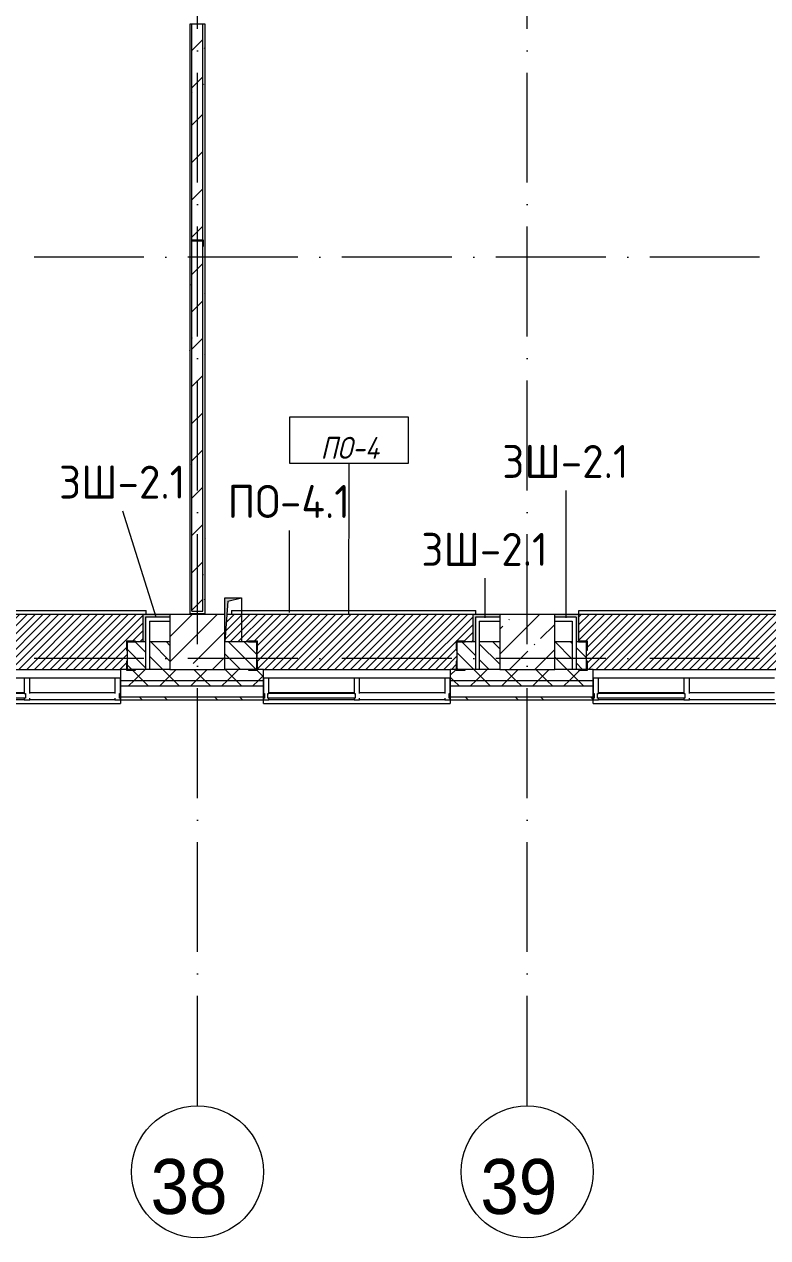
# Model space of a CAD drawing. Header units: millimetres. Extents: x -6467 to 106027, y -7090 to 195095.
# Drawn here: x 49025 to 55788, y -7090 to 3951 of the extents above; entities that cross this region are included whole.
import ezdxf

# ---------------------------------------------------------------- set-up
doc = ezdxf.new("R2010")
doc.units = ezdxf.units.MM
doc.linetypes.add('50_200_ШТРИХ_1Т_ш5_п1_п1_', pattern=[1400, 1000, -200, 0, -200])
for name, color, linetype, lineweight in [('A-FLOR', 7, 'Continuous', 9), ('A-FLOR-IDEN', 7, 'Continuous', 9), ('A-GLAZ', 7, 'Continuous', 5), ('A-GLAZ-CWMG', 7, 'Continuous', 9), ('A-GLAZ-CWMG-1', 7, 'Continuous', 20), ('A-WALL', 7, 'Continuous', 5), ('A-WALL-FNSH-1', 7, 'Continuous', 5), ('A-WALL-IDEN', 7, 'Continuous', 9), ('I-WALL', 7, 'Continuous', 5), ('S-COLS', 7, 'Continuous', 9), ('S-COLS-1', 7, 'Continuous', 5)]:
    doc.layers.add(name, color=color, linetype=linetype, lineweight=lineweight)
for name, color, linetype, lineweight, true_color in [('A-FLOR-PATT-1', 7, 'Continuous', 5, 0xd61c12), ('A-GENM-1', 7, 'Continuous', 9, 0xaaaaaa), ('A-GENM-2', 7, 'Continuous', 20, 0xaaaaaa), ('A-WALL-1', 7, 'Continuous', 5, 0x77b143), ('A-WALL-3', 7, 'Continuous', 5, 0x787878), ('I-WALL-1', 7, 'Continuous', 5, 0x787878), ('M-EQPM-1', 7, 'Continuous', 9, 0xaaaaaa), ('M-EQPM-2', 7, 'Continuous', 9, 0xe2e2e2), ('Оси-1', 7, 'Continuous', 20, 0xaaaaaa), ('Оси-2', 7, 'Continuous', 9, 0xaaaaaa), ('Оси-3', 7, '50_200_ШТРИХ_1Т_ш5_п1_п1_', 9, 0xaaaaaa)]:
    doc.layers.add(name, color=color, linetype=linetype, lineweight=lineweight, true_color=true_color)
doc.styles.add('Arial', font='arial.ttf', dxfattribs={"width": 0.9, "height": 500})
doc.styles.add('GOST Common', font='', dxfattribs={"height": 300})
doc.styles.add('GOST Common_I', font='', dxfattribs={"width": 0.9, "height": 200})
doc.styles.get('GOST Common').set_extended_font_data('GOST Common')
doc.styles.get('GOST Common_I').set_extended_font_data('GOST Common', italic=True)
pattern_1 = [(0, (0, 0), (406.4, 101.6), [6.706, -298.094, 6.706, -298.094, -1625.6]), (0, (0, 0), (406.4, 101.6), [-609.6, 6.706, -602.894, 6.706, -298.094, -711.2]), (0, (0, 0), (406.4, 101.6), [-1524, 6.706, -196.494, 6.706, -501.294]), (120, (152.4, 50.8), (-291.18818, 301.15272), [6.706, -298.094, 6.706, -298.094, -1625.6]), (120, (152.4, 50.8), (-291.18818, 301.15272), [-609.6, 6.706, -602.894, 6.706, -298.094, -711.2]), (120, (152.4, 50.8), (-291.18818, 301.15272), [-1524, 6.706, -196.494, 6.706, -501.294]), (240, (203.2, 254), (-115.21182, -402.75272), [6.706, -298.094, 6.706, -298.094, -1625.6]), (240, (203.2, 254), (-115.21182, -402.75272), [-609.6, 6.706, -602.894, 6.706, -298.094, -711.2]), (240, (203.2, 254), (-115.21182, -402.75272), [-1524, 6.706, -196.494, 6.706, -501.294])]
pattern_2 = [(45, (0, 0), (-141.42136, 141.42136), []), (135, (0, 0), (-141.42136, -141.42136), [])]

# ---------------------------------------------------------------- blocks, each defined once
blk = doc.blocks.new('BSC_Колонна _Прямоугольная - 500х500-V71-АИ_План этажа Радиаторы_2')
at = {"layer": 'S-COLS-1'}
h = blk.add_hatch(dxfattribs=at)
h.set_pattern_fill('FP_99', color=256, style=0, pattern_type=2)
h.set_pattern_definition([(45, (-50600, 1668.96), (-228.0985, 228.0985), []), (45, (-50371.9, 1668.96), (-228.0985, 228.0985), [403.225, -80.645, 6.706, -73.939])])
h.paths.add_polyline_path([(-250, -250), (250, -250), (250, 250), (-250, 250), (-250, -51)])
for p, q in [((250, 250), (-250, 250)), ((-250, 250), (-250, -250)), ((250, -250), (250, 0)), ((-250, -250), (250, -250))]:
    blk.add_line(p, q, dxfattribs=at)
blk = doc.blocks.new('BSC_Колонна _Прямоугольная - 500х500-V73-АИ_План этажа Радиаторы_2')
at = {"layer": 'S-COLS-1'}
h = blk.add_hatch(dxfattribs=at)
h.set_pattern_fill('FP_101', color=256, style=0, pattern_type=2)
h.set_pattern_definition([(45, (-53600, 1668.96), (-228.0985, 228.0985), []), (45, (-53371.9, 1668.96), (-228.0985, 228.0985), [403.225, -80.645, 6.706, -73.939])])
h.paths.add_polyline_path([(-111, -250), (250, -250), (250, 250), (-250, 250), (-250, -250)])
for p, q in [((250, 250), (-250, 250)), ((-250, 250), (-250, -250)), ((250, -250), (250, 250)), ((-250, -250), (250, -250))]:
    blk.add_line(p, q, dxfattribs=at)
blk = doc.blocks.new('Прямоугольный импост - Импост структурный с накладкой - 180мм-22437111-АИ_План этажа Радиаторы_2')
at = {"layer": 'A-GLAZ-CWMG-1'}
for p, q in [((-50, 0), (-50, 17)), ((-50, 17), (0, 17)), ((0, 0), (-10, 0)), ((-10, 0), (-10, -40)), ((0, 17), (0, 0)), ((-50, -180), (-50, -40)), ((-10, -40), (0, -40)), ((0, -40), (0, -180)), ((0, -180), (-50, -180))]:
    blk.add_line(p, q, dxfattribs=at)
blk = doc.blocks.new('Прямоугольный импост - Импост структурный с накладкой - 180мм-V234-АИ_План этажа Радиаторы_2')
at = {"layer": 'A-GLAZ-CWMG'}
for p, q in [((30725, -1999), (29950, -1999)), ((30725, -2139), (29950, -2139)), ((30725, -2179), (29950, -2179)), ((30725, -2196), (29950, -2196))]:
    blk.add_line(p, q, dxfattribs=at)
blk = doc.blocks.new('Прямоугольный импост - Импост структурный с накладкой - 180мм-V232-АИ_План этажа Радиаторы_2')
at = {"layer": 'A-GLAZ-CWMG'}
for p, q in [((6637, 55111), (5862, 55111)), ((6637, 54914), (5862, 54914))]:
    blk.add_line(p, q, dxfattribs=at)
blk = doc.blocks.new('Прямоугольный импост - Импост структурный с накладкой - 180мм-V237-АИ_План этажа Радиаторы_2')
at = {"layer": 'A-GLAZ-CWMG-1'}
for p, q in [((-25, 0), (-25, 17)), ((-25, 17), (25, 17)), ((-15, 0), (-25, 0)), ((-15, -40), (-15, 0)), ((25, 17), (25, 0)), ((-25, -180), (-25, -40)), ((-25, -40), (-15, -40)), ((25, -40), (25, -180)), ((25, -180), (-25, -180))]:
    blk.add_line(p, q, dxfattribs=at)
blk = doc.blocks.new('Прямоугольный импост - Импост структурный с накладкой - 180мм-22437157-АИ_План этажа Радиаторы_2')
at = {"layer": 'A-GLAZ-CWMG-1'}
for p, q in [((0, 17), (-50, 17)), ((-50, 17), (-50, 0)), ((-50, 0), (-40, 0)), ((-40, 0), (-40, -40)), ((-10, -40), (-10, 0)), ((-10, 0), (0, 0)), ((0, 0), (0, 17)), ((-40, -40), (-50, -40)), ((-50, -40), (-50, -180)), ((0, -40), (-10, -40)), ((0, -180), (0, -40)), ((-50, -180), (0, -180))]:
    blk.add_line(p, q, dxfattribs=at)
blk = doc.blocks.new('Канал вертикальный прямоугольный - Шахта - значок проема-V341-АИ_План этажа Радиаторы_2')
at = {"layer": 'M-EQPM-2'}
blk.add_hatch(color=256, dxfattribs=at).paths.add_polyline_path([(-75, -200), (-48, 172), (72, 200), (-75, 200)])
at = {"layer": 'M-EQPM-1'}
for p, q in [((-75, -200), (-75, 200)), ((-75, 200), (75, 200)), ((-48, 172), (-75, -200)), ((-48, 172), (75, 200)), ((75, 200), (75, -200)), ((75, -200), (-75, -200))]:
    blk.add_line(p, q, dxfattribs=at)
blk = doc.blocks.new('Фахверк _газобетон торцы_289 - Фахверк _газобетон торцы_-25572800-АИ_План этажа Радиаторы_2')
at = {"layer": 'A-GENM-2'}
for p, q in [((89406, 11135), (89325, 11135)), ((89325, 11135), (89325, 11129)), ((89325, 11129), (89400, 11129)), ((89400, 11129), (89400, 11054)), ((89400, 11054), (89406, 11054)), ((89406, 11054), (89406, 11135)), ((89400, 10954), (89400, 10879)), ((89406, 10954), (89400, 10954)), ((89406, 10873), (89406, 10954)), ((89400, 10879), (89325, 10879)), ((89325, 10879), (89325, 10873)), ((89325, 10873), (89406, 10873))]:
    blk.add_line(p, q, dxfattribs=at)
blk = doc.blocks.new('Фахверк _газобетон торцы_290 - Фахверк _газобетон торцы_-25572820-АИ_План этажа Радиаторы_2')
at = {"layer": 'A-GENM-2'}
for p, q in [((89406, 11135), (89325, 11135)), ((89325, 11135), (89325, 11129)), ((89325, 11129), (89400, 11129)), ((89400, 11129), (89400, 11054)), ((89400, 11054), (89406, 11054)), ((89406, 11054), (89406, 11135)), ((89400, 10954), (89400, 10879)), ((89406, 10954), (89400, 10954)), ((89406, 10873), (89406, 10954)), ((89400, 10879), (89325, 10879)), ((89325, 10879), (89325, 10873)), ((89325, 10873), (89406, 10873))]:
    blk.add_line(p, q, dxfattribs=at)
blk = doc.blocks.new('Фахверк _газобетон торцы_291 - Фахверк _газобетон торцы_-25572840-АИ_План этажа Радиаторы_2')
at = {"layer": 'A-GENM-2'}
for p, q in [((89406, 11135), (89325, 11135)), ((89325, 11135), (89325, 11129)), ((89325, 11129), (89400, 11129)), ((89400, 11129), (89400, 11054)), ((89400, 11054), (89406, 11054)), ((89406, 11054), (89406, 11135)), ((89400, 10954), (89400, 10879)), ((89406, 10954), (89400, 10954)), ((89406, 10873), (89406, 10954)), ((89400, 10879), (89325, 10879)), ((89325, 10879), (89325, 10873)), ((89325, 10873), (89406, 10873))]:
    blk.add_line(p, q, dxfattribs=at)
blk = doc.blocks.new('Фахверк _газобетон торцы_292 - Фахверк _газобетон торцы_-25572860-АИ_План этажа Радиаторы_2')
at = {"layer": 'A-GENM-2'}
for p, q in [((89406, 11135), (89325, 11135)), ((89325, 11135), (89325, 11129)), ((89325, 11129), (89400, 11129)), ((89400, 11129), (89400, 11054)), ((89400, 11054), (89406, 11054)), ((89406, 11054), (89406, 11135)), ((89400, 10954), (89400, 10879)), ((89406, 10954), (89400, 10954)), ((89406, 10873), (89406, 10954)), ((89400, 10879), (89325, 10879)), ((89325, 10879), (89325, 10873)), ((89325, 10873), (89406, 10873))]:
    blk.add_line(p, q, dxfattribs=at)
blk = doc.blocks.new('Отлив_СКБ - Отлив витража-V387-АИ_План этажа Радиаторы_2')
at = {"layer": 'A-GLAZ'}
for p, q in [((0, 67), (0, 100)), ((1700, 100), (0, 100)), ((50, 2), (825, 2)), ((875, 2), (1650, 2)), ((1700, 100), (1700, 67)), ((825, 0), (50, 0)), ((1650, 0), (875, 0))]:
    blk.add_line(p, q, dxfattribs=at)
blk = doc.blocks.new('Фахверк 100_37 - Фахверк 100_1-26107049-АИ_План этажа Радиаторы_2')
at = {"layer": 'A-GENM-2'}
for p, q in [((2285, 81466), (2175, 81466)), ((2175, 81466), (2175, 81411)), ((2175, 81411), (2180, 81411)), ((2180, 81461), (2280, 81461)), ((2180, 81411), (2180, 81461)), ((2280, 81461), (2280, 81411)), ((2280, 81411), (2285, 81411)), ((2285, 81411), (2285, 81466))]:
    blk.add_line(p, q, dxfattribs=at)
blk = doc.blocks.new('Ось сетки - Круг_Ø6_00__ISO-2_5_0_9K_-17386508-АИ_План этажа Радиаторы_2')
at = {"layer": 'Оси-1'}
blk.add_circle((0, 0), 3, dxfattribs=at)
blk = doc.blocks.new('AAR_СКБ_Марка_Перекрытия_1 мм - Марка пола-27961726-АИ_План этажа Радиаторы_2')
at = {"layer": 'A-FLOR-IDEN'}
for p, q in [((2.723, 2.101), (-2.69, 2.101)), ((-2.69, 2.101), (-2.69, 0)), ((2.723, 0), (2.723, 2.101)), ((-2.69, 0), (2.723, 0))]:
    blk.add_line(p, q, dxfattribs=at)

msp = doc.modelspace()

# ---------------------------------------------------------------- hatches: boundary and pattern name
at = {"layer": 'A-FLOR-PATT-1'}
h = msp.add_hatch(dxfattribs=at)
h.set_pattern_fill('FP_276', color=256, style=0, pattern_type=2)
h.set_pattern_definition([(45, (47600, -1668.96), (-35.3553, 35.3553), [])])
h.paths.add_polyline_path([(49336, -1919), (49955, -1919), (49955, -1844), (49960, -1844), (49960, -1744), (49955, -1744), (49955, -1663), (50036, -1663), (50036, -1669), (50104, -1669), (50104, -1419), (45092, -1419), (45093, -1663), (45147, -1663), (45147, -1744), (45141, -1744), (45141, -1844), (45147, -1844), (45147, -1919), (46955, -1918), (46955, -1844), (46960, -1844), (46960, -1744), (46955, -1744), (46955, -1663), (47036, -1663), (47036, -1669), (48066, -1669), (48068, -1663), (48147, -1663), (48147, -1744), (48141, -1744), (48141, -1844), (48147, -1844), (48147, -1919), (48506, -1919)])
h = msp.add_hatch(dxfattribs=at)
h.set_pattern_fill('FP_277', color=256, style=0, pattern_type=2)
h.set_pattern_definition([(45, (52100, -1668.96), (-35.3553, 35.3553), [])])
h.paths.add_polyline_path([(52658, -1919), (52955, -1918), (52955, -1844), (52960, -1844), (52960, -1744), (52955, -1744), (52955, -1663), (53036, -1663), (53036, -1669), (53104, -1669), (53104, -1419), (50868, -1419), (50850, -1669), (51066, -1669), (51066, -1663), (51147, -1663), (51147, -1744), (51141, -1744), (51141, -1844), (51147, -1844), (51147, -1919), (51828, -1919)])
h = msp.add_hatch(dxfattribs=at)
h.set_pattern_fill('FP_278', color=256, style=0, pattern_type=2)
h.set_pattern_definition([(45, (56600, -1668.96), (-35.3553, 35.3553), [])])
h.paths.add_polyline_path([(58472, -1919), (58955, -1919), (58955, -1844), (58960, -1844), (58960, -1744), (58955, -1744), (58955, -1663), (59036, -1663), (59036, -1669), (59100, -1669), (59100, -1419), (54070, -1419), (54071, -1663), (54147, -1663), (54147, -1744), (54141, -1744), (54141, -1844), (54147, -1844), (54147, -1919), (55955, -1918), (55955, -1844), (55960, -1844), (55960, -1744), (55955, -1744), (55955, -1663), (56036, -1663), (56036, -1669), (57066, -1669), (57067, -1663), (57147, -1663), (57147, -1744), (57141, -1744), (57141, -1844), (57147, -1844), (57147, -1919), (57641, -1919)])
at = {"layer": 'A-WALL'}
h = msp.add_hatch(dxfattribs=at)
h.set_pattern_fill('FP_125', color=256, style=0, pattern_type=2)
h.set_pattern_definition(pattern_2)
h.paths.add_polyline_path([(99166, -2019), (101250, -2019), (101250, -1919), (92065, -1919), (92065, -2019), (95844, -2019)])
h.paths.add_polyline_path([(90365, -2019), (90365, -1919), (82525, -1919), (82525, -2019), (90031, -2019)])
h.paths.add_polyline_path([(81400, -2019), (81675, -2019), (81675, -1919), (80400, -1919), (80400, -2019), (81311, -2019)])
h.paths.add_polyline_path([(70900, -2019), (72700, -2019), (72700, -1919), (70900, -1919)])
h.paths.add_polyline_path([(69200, -2019), (69200, -1919), (67900, -1919), (67900, -2019), (68853, -2019)])
h.paths.add_polyline_path([(66200, -2019), (66200, -1919), (64900, -1919), (64900, -2019), (65946, -2019)])
h.paths.add_polyline_path([(63040, -2019), (63200, -2019), (63200, -1919), (61900, -1919), (61900, -2019), (62624, -2019)])
h.paths.add_polyline_path([(57200, -2019), (57200, -1919), (55900, -1919), (55900, -2019), (56811, -2019)])
h.paths.add_polyline_path([(58900, -2019), (60200, -2019), (60200, -1919), (58900, -1919)])
h.paths.add_polyline_path([(52900, -2019), (54200, -2019), (54200, -1919), (52900, -1919)])
h.paths.add_polyline_path([(50997, -2019), (51200, -2019), (51200, -1919), (49900, -1919), (49900, -2019), (50167, -2019)])
h.paths.add_polyline_path([(46900, -2019), (48200, -2019), (48200, -1919), (46900, -1919)])
h.paths.add_polyline_path([(45184, -2019), (45200, -2019), (45200, -1919), (43900, -1919), (43900, -2019), (44353, -2019)])
h.paths.add_polyline_path([(41862, -2019), (42200, -2019), (42200, -1919), (40900, -1919), (40900, -2019), (41031, -2019)])
h.paths.add_polyline_path([(38540, -2019), (39200, -2019), (39200, -1919), (37600, -1919), (37600, -2019), (37709, -2019)])
h.paths.add_polyline_path([(34600, -2019), (35900, -2019), (35900, -1919), (34600, -1919)])
h.paths.add_polyline_path([(31896, -2019), (32900, -2019), (32900, -1919), (31600, -1919), (31600, -2019)])
h.paths.add_polyline_path([(29900, -2019), (29900, -1919), (28790, -1919), (28790, -2019), (29820, -2019)])
h.paths.add_polyline_path([(25667, -2019), (26900, -2019), (26900, -1919), (25600, -1919), (25600, -2019)])
h.paths.add_polyline_path([(23900, -2019), (23900, -1919), (22600, -1919), (22600, -2019), (23591, -2019)])
h.paths.add_polyline_path([(20269, -2019), (20900, -2019), (20900, -1919), (19600, -1919), (19600, -2019), (19854, -2019)])
h.paths.add_polyline_path([(14871, -2019), (14960, -2019), (14960, -1919), (13660, -1919), (13660, -2019), (14455, -2019)])
h.paths.add_polyline_path([(16660, -2019), (17900, -2019), (17900, -1919), (16660, -1919)])
h.paths.add_polyline_path([(12785, -2019), (12785, -1919), (7325, -1919), (7325, -2019), (12379, -2019)])
h.paths.add_polyline_path([(2828, -2019), (6450, -2019), (6450, -1919), (-2550, -1919), (-2550, -2019), (-494, -2019)])
h = msp.add_hatch(dxfattribs=at)
h.set_pattern_fill('FP_125', color=256, style=0, pattern_type=2)
h.set_pattern_definition(pattern_2)
h.paths.add_polyline_path([(99166, -2069), (101350, -2069), (101350, -2019), (92065, -2019), (92065, -2069), (95844, -2069)])
h.paths.add_polyline_path([(89200, -2069), (90365, -2069), (90365, -2019), (82525, -2019), (82525, -2069), (87539, -2069)])
h.paths.add_polyline_path([(81675, -2069), (81675, -2019), (80400, -2019), (80400, -2069), (81311, -2069)])
h.paths.add_polyline_path([(72590, -2069), (72700, -2069), (72700, -2019), (70900, -2019), (70900, -2069), (71760, -2069)])
h.paths.add_polyline_path([(68853, -2069), (69200, -2069), (69200, -2019), (67900, -2019), (67900, -2069), (68438, -2069)])
h.paths.add_polyline_path([(65946, -2069), (66200, -2069), (66200, -2019), (64900, -2019), (64900, -2069), (65116, -2069)])
h.paths.add_polyline_path([(62209, -2069), (63200, -2069), (63200, -2019), (61900, -2019), (61900, -2069)])
h.paths.add_polyline_path([(57200, -2069), (57200, -2019), (55900, -2019), (55900, -2069), (56811, -2069)])
h.paths.add_polyline_path([(58900, -2069), (60200, -2069), (60200, -2019), (58900, -2019)])
h.paths.add_polyline_path([(50997, -2069), (51200, -2069), (51200, -2019), (49900, -2019), (49900, -2069), (50167, -2069)])
h.paths.add_polyline_path([(53904, -2069), (54200, -2069), (54200, -2019), (52900, -2019), (52900, -2069), (53489, -2069)])
h.paths.add_polyline_path([(48200, -2069), (48200, -2019), (46900, -2019), (46900, -2069), (47675, -2069)])
h.paths.add_polyline_path([(42200, -2069), (42200, -2019), (40900, -2019), (40900, -2069), (41862, -2069)])
h.paths.add_polyline_path([(45184, -2069), (45200, -2069), (45200, -2019), (43900, -2019), (43900, -2069), (44353, -2069)])
h.paths.add_polyline_path([(39200, -2069), (39200, -2019), (37600, -2019), (37600, -2069), (38955, -2069)])
h.paths.add_polyline_path([(35900, -2069), (35900, -2019), (34600, -2019), (34600, -2069), (35218, -2069)])
h.paths.add_polyline_path([(31896, -2069), (32900, -2069), (32900, -2019), (31600, -2019), (31600, -2069)])
h.paths.add_polyline_path([(26498, -2069), (26900, -2069), (26900, -2019), (25600, -2019), (25600, -2069), (26082, -2069)])
h.paths.add_polyline_path([(28989, -2069), (29900, -2069), (29900, -2019), (28790, -2019), (28790, -2069)])
h.paths.add_polyline_path([(23900, -2069), (23900, -2019), (22600, -2019), (22600, -2069), (23591, -2069)])
h.paths.add_polyline_path([(19600, -2069), (20900, -2069), (20900, -2019), (19600, -2019)])
h.paths.add_polyline_path([(14871, -2069), (14960, -2069), (14960, -2019), (13660, -2019), (13660, -2069), (14455, -2069)])
h.paths.add_polyline_path([(16947, -2069), (17900, -2069), (17900, -2019), (16660, -2019), (16660, -2069)])
h.paths.add_polyline_path([(10303, -2069), (12785, -2069), (12785, -2019), (7325, -2019), (7325, -2069), (9472, -2069)])
h.paths.add_polyline_path([(5735, -2069), (6450, -2069), (6450, -2019), (-2600, -2019), (-2600, -2069), (5320, -2069)])
at = {"layer": 'A-WALL-1'}
for points in [[(50350, -1444), (50350, -1419), (50104, -1419), (50104, -1444), (50167, -1444)], [(53350, -1444), (53350, -1419), (53104, -1419), (53104, -1444), (53129, -1444)], [(54045, -1444), (54070, -1444), (54070, -1419), (53850, -1419), (53850, -1444)], [(50104, -1669), (50129, -1669), (50129, -1444), (50104, -1444), (50104, -1479)], [(53104, -1669), (53129, -1669), (53129, -1444), (53104, -1444), (53104, -1479)], [(54070, -1669), (54070, -1444), (54045, -1444), (54045, -1669)]]:
    msp.add_hatch(color=256, dxfattribs=at).paths.add_polyline_path(points)
at = {"layer": 'A-WALL-3'}
h = msp.add_hatch(dxfattribs=at)
h.set_pattern_fill('FP_124', color=256, style=0, pattern_type=2)
h.set_pattern_definition([(135, (0, 0), (-342.1478, -342.1478), []), (135, (228.1, 0), (-342.1478, -342.1478), [])])
h.paths.add_polyline_path([(101400, -2196), (101500, -2196), (101500, -2169), (92065, -2169), (92065, -2196), (101350, -2196)])
h.paths.add_polyline_path([(90365, -2196), (90365, -2169), (82525, -2169), (82525, -2196), (90031, -2196)])
h.paths.add_polyline_path([(81675, -2196), (81675, -2169), (80400, -2169), (80400, -2196), (81311, -2196)])
h.paths.add_polyline_path([(71760, -2196), (72700, -2196), (72700, -2169), (70900, -2169), (70900, -2196), (70929, -2196)])
h.paths.add_polyline_path([(68853, -2196), (69200, -2196), (69200, -2169), (67900, -2169), (67900, -2196), (68438, -2196)])
h.paths.add_polyline_path([(65946, -2196), (66200, -2196), (66200, -2169), (64900, -2169), (64900, -2196), (65116, -2196)])
h.paths.add_polyline_path([(62209, -2196), (63200, -2196), (63200, -2169), (61900, -2169), (61900, -2196)])
h.paths.add_polyline_path([(55900, -2196), (57200, -2196), (57200, -2169), (55900, -2169)])
h.paths.add_polyline_path([(60200, -2196), (60200, -2169), (58900, -2169), (58900, -2196), (60133, -2196)])
h.paths.add_polyline_path([(52900, -2196), (54200, -2196), (54200, -2169), (52900, -2169)])
h.paths.add_polyline_path([(50997, -2196), (51200, -2196), (51200, -2169), (49900, -2169), (49900, -2196), (50167, -2196)])
h.paths.add_polyline_path([(48200, -2196), (48200, -2169), (46900, -2169), (46900, -2196), (47675, -2196)])
h.paths.add_polyline_path([(45184, -2196), (45200, -2196), (45200, -2169), (43900, -2169), (43900, -2196), (44353, -2196)])
h.paths.add_polyline_path([(41031, -2196), (42200, -2196), (42200, -2169), (40900, -2169), (40900, -2196)])
h.paths.add_polyline_path([(38955, -2196), (39200, -2196), (39200, -2169), (37600, -2169), (37600, -2196), (38540, -2196)])
h.paths.add_polyline_path([(35218, -2196), (35900, -2196), (35900, -2169), (34600, -2169), (34600, -2196), (34803, -2196)])
h.paths.add_polyline_path([(32726, -2196), (32900, -2196), (32900, -2169), (31600, -2169), (31600, -2196), (31896, -2196)])
h.paths.add_polyline_path([(29820, -2196), (29900, -2196), (29900, -2169), (28790, -2169), (28790, -2196), (29404, -2196)])
h.paths.add_polyline_path([(23900, -2196), (23900, -2169), (22600, -2169), (22600, -2196), (23591, -2196)])
h.paths.add_polyline_path([(26082, -2196), (26900, -2196), (26900, -2169), (25600, -2169), (25600, -2196), (25667, -2196)])
h.paths.add_polyline_path([(19600, -2196), (20900, -2196), (20900, -2169), (19600, -2169)])
h.paths.add_polyline_path([(14455, -2196), (14960, -2196), (14960, -2169), (13660, -2169), (13660, -2196), (14040, -2196)])
h.paths.add_polyline_path([(17777, -2196), (17900, -2196), (17900, -2169), (16660, -2169), (16660, -2196), (16947, -2196)])
h.paths.add_polyline_path([(11964, -2196), (12785, -2196), (12785, -2169), (7325, -2169), (7325, -2196), (11133, -2196)])
h.paths.add_polyline_path([(5735, -2196), (6450, -2196), (6450, -2169), (-2727, -2169), (-2727, -2196), (5320, -2196)])
at = {"layer": 'I-WALL'}
h = msp.add_hatch(dxfattribs=at)
h.set_pattern_fill('FP_5', color=256, style=0, pattern_type=2)
h.set_pattern_definition([(45, (0, 0), (-169.7056, 169.7056), [])])
h.paths.add_polyline_path([(50650, -1389), (50650, 3951), (50550, 3951), (50550, -1389)])
h.paths.add_polyline_path([(50550, 5151), (50650, 5151), (50650, 5581), (50550, 5581), (50550, 5319)])
h = msp.add_hatch(dxfattribs=at)
h.set_pattern_fill('FP_2', color=256, style=0, pattern_type=2)
h.set_pattern_definition([(135, (0, 0), (-70.71068, -70.71068), [])])
h.paths.add_polyline_path([(80895, -1919), (80900, -1919), (80900, -1669), (80460, -1669), (80460, -1919), (80480, -1919)])
h.paths.add_polyline_path([(71850, -1919), (71900, -1919), (71900, -1669), (71850, -1669), (71850, -1795)])
h.paths.add_polyline_path([(71110, -1919), (71110, -1669), (70960, -1671), (70960, -1919)])
h.paths.add_polyline_path([(72400, -1919), (72567, -1919), (72567, -1669), (72400, -1669), (72400, -1720)])
h.paths.add_polyline_path([(71350, -1919), (71350, -1669), (71145, -1669), (71145, -1919)])
h.paths.add_polyline_path([(72602, -1919), (72640, -1919), (72640, -1669), (72602, -1669), (72602, -1720)])
h.paths.add_polyline_path([(69140, -1919), (69140, -1671), (68850, -1671), (68850, -1919), (68853, -1919)])
h.paths.add_polyline_path([(68129, -1919), (68129, -1669), (67960, -1669), (67960, -1919), (68023, -1919)])
h.paths.add_polyline_path([(68350, -1919), (68350, -1669), (68164, -1669), (68164, -1919)])
h.paths.add_polyline_path([(65946, -1919), (66140, -1919), (66140, -1669), (64960, -1669), (64960, -1919), (65116, -1919)])
h.paths.add_polyline_path([(62850, -1919), (63140, -1919), (63140, -1669), (62850, -1669), (62850, -1730)])
h.paths.add_polyline_path([(62209, -1919), (62350, -1919), (62350, -1669), (61960, -1669), (61960, -1919)])
h.paths.add_polyline_path([(59850, -1919), (60017, -1919), (60017, -1669), (59850, -1669), (59850, -1720)])
h.paths.add_polyline_path([(60052, -1919), (60140, -1919), (60140, -1669), (60052, -1669), (60052, -1720)])
h.paths.add_polyline_path([(55980, -1919), (57140, -1919), (57140, -1669), (55960, -1669), (55960, -1919)])
h.paths.add_polyline_path([(59350, -1919), (59350, -1669), (59160, -1669), (59160, -1919), (59302, -1919)])
h.paths.add_polyline_path([(58960, -1919), (59125, -1919), (59125, -1669), (58960, -1669), (58960, -1720)])
h.paths.add_polyline_path([(53164, -1919), (53350, -1919), (53350, -1669), (53164, -1669), (53164, -1720)])
h.paths.add_polyline_path([(50350, -1919), (50350, -1669), (50164, -1669), (50164, -1919), (50167, -1919)])
h.paths.add_polyline_path([(50129, -1919), (50129, -1669), (49960, -1669), (49960, -1919)])
h.paths.add_polyline_path([(53074, -1919), (53129, -1919), (53129, -1669), (52960, -1669), (52960, -1919)])
h.paths.add_polyline_path([(53904, -1919), (54010, -1919), (54010, -1669), (53850, -1669), (53850, -1919)])
h.paths.add_polyline_path([(54140, -1919), (54140, -1669), (54045, -1669), (54045, -1919)])
h.paths.add_polyline_path([(51140, -1919), (51140, -1669), (50850, -1669), (50850, -1919), (50997, -1919)])
h.paths.add_polyline_path([(45140, -1919), (45140, -1669), (45067, -1669), (45067, -1919)])
h.paths.add_polyline_path([(45032, -1919), (45032, -1669), (44850, -1669), (44850, -1919)])
h.paths.add_polyline_path([(47675, -1919), (48140, -1919), (48140, -1669), (46960, -1669), (46960, -1919)])
h.paths.add_polyline_path([(39140, -1919), (39140, -1669), (39052, -1669), (39052, -1919)])
h.paths.add_polyline_path([(38955, -1919), (39017, -1919), (39017, -1669), (38850, -1669), (38850, -1919)])
h.paths.add_polyline_path([(38350, -1919), (38350, -1669), (38300, -1669), (38300, -1919)])
h.paths.add_polyline_path([(41862, -1919), (42017, -1919), (42017, -1669), (41850, -1669), (41850, -1919)])
h.paths.add_polyline_path([(42052, -1919), (42140, -1919), (42140, -1669), (42052, -1669), (42052, -1720)])
h.paths.add_polyline_path([(43960, -1919), (44350, -1919), (44350, -1669), (43960, -1669), (43960, -1720)])
h.paths.add_polyline_path([(40960, -1919), (41350, -1919), (41350, -1669), (40960, -1669), (40960, -1720)])
h.paths.add_polyline_path([(35300, -1919), (35840, -1919), (35840, -1669), (35300, -1669), (35300, -1720)])
h.paths.add_polyline_path([(34660, -1919), (34800, -1919), (34800, -1669), (34660, -1669), (34660, -1720)])
h.paths.add_polyline_path([(37660, -1919), (37800, -1919), (37800, -1669), (37660, -1669), (37660, -1720)])
h.paths.add_polyline_path([(29480, -1919), (29480, -1669), (29300, -1669), (29300, -1919), (29404, -1919)])
h.paths.add_polyline_path([(31660, -1919), (32840, -1919), (32840, -1669), (31660, -1669), (31660, -1720)])
h.paths.add_polyline_path([(28660, -1919), (28800, -1919), (28800, -1669), (28660, -1669), (28660, -1720)])
h.paths.add_polyline_path([(29840, -1919), (29840, -1669), (29515, -1669), (29515, -1919), (29820, -1919)])
h.paths.add_polyline_path([(25800, -1919), (25800, -1669), (25660, -1669), (25660, -1919), (25667, -1919)])
h.paths.add_polyline_path([(26467, -1919), (26467, -1669), (26300, -1669), (26300, -1919)])
h.paths.add_polyline_path([(26840, -1919), (26840, -1669), (26502, -1669), (26502, -1919)])
h.paths.add_polyline_path([(23591, -1919), (23840, -1919), (23840, -1669), (22660, -1669), (22660, -1919), (22760, -1919)])
h.paths.add_polyline_path([(20684, -1919), (20840, -1919), (20840, -1669), (20475, -1669), (20475, -1919)])
h.paths.add_polyline_path([(17840, -1919), (17840, -1669), (17535, -1669), (17535, -1919), (17777, -1919)])
h.paths.add_polyline_path([(20300, -1919), (20440, -1919), (20440, -1669), (20300, -1669), (20300, -1720)])
h.paths.add_polyline_path([(19800, -1919), (19800, -1669), (19660, -1669), (19660, -1919)])
h.paths.add_polyline_path([(14400, -1919), (14400, -1669), (13722, -1669), (13722, -1919), (14040, -1919)])
h.paths.add_polyline_path([(16720, -1919), (16800, -1919), (16800, -1669), (16720, -1669), (16720, -1720)])
h.paths.add_polyline_path([(17500, -1919), (17500, -1669), (17300, -1669), (17300, -1919)])
h.paths.add_polyline_path([(12722, -1919), (12722, -1669), (11095, -1669), (11095, -1919), (12379, -1919)])
h.paths.add_polyline_path([(10900, -1919), (11060, -1919), (11060, -1669), (10900, -1669), (10900, -1885)])
h.paths.add_polyline_path([(10303, -1919), (10400, -1919), (10400, -1669), (7388, -1669), (7388, -1919), (9472, -1919)])
h.paths.add_polyline_path([(6033, -1919), (6388, -1919), (6388, -1669), (6033, -1669), (6033, -1720)])
h.paths.add_polyline_path([(5800, -1919), (5998, -1919), (5998, -1669), (5800, -1669), (5800, -1720)])
at = {"layer": 'I-WALL-1'}
h = msp.add_hatch(dxfattribs=at)
h.set_pattern_fill('FP_3', color=256, style=0, pattern_type=2)
h.set_pattern_definition(pattern_1)
h.paths.add_polyline_path([(50530, -1409), (50650, -1409), (50650, -1389), (50550, -1389), (50550, 3951), (50530, 3951), (50530, -312)])
h.paths.add_polyline_path([(50530, 5151), (50550, 5151), (50550, 5481), (50530, 5481), (50530, 5319)])
h = msp.add_hatch(dxfattribs=at)
h.set_pattern_fill('FP_3', color=256, style=0, pattern_type=2)
h.set_pattern_definition(pattern_1)
h.paths.add_polyline_path([(50650, -1409), (50670, -1409), (50670, 3951), (50650, 3951), (50650, -1389)])
h.paths.add_polyline_path([(50670, 5151), (50670, 5481), (50650, 5481), (50650, 5151)])

# ---------------------------------------------------------------- linework, layer by layer
at = {"layer": 'A-FLOR'}
for p, q in [((50104, -1419), (45092, -1419)), ((53104, -1419), (50868, -1419)), ((59100, -1419), (54070, -1419)), ((51141, -1744), (51141, -1844)), ((48200, -1919), (49900, -1919)), ((51200, -1919), (52900, -1919)), ((54200, -1919), (55900, -1919))]:
    msp.add_line(p, q, dxfattribs=at)
at = {"layer": 'A-FLOR-IDEN'}
msp.add_line((51977, -1419), (51980, -43), dxfattribs=at)
at = {"layer": 'A-WALL'}
for p, q in [((50550, -1389), (50550, 3951)), ((50650, -1389), (50650, 3951)), ((45152, -1384), (50134, -1384)), ((50134, -1419), (50134, -1384)), ((50550, -1389), (50650, -1389)), ((50910, -1384), (53134, -1384)), ((50910, -1384), (50910, -1419)), ((53134, -1419), (53134, -1384)), ((54070, -1384), (59130, -1384)), ((54070, -1419), (54070, -1384)), ((50129, -1444), (50129, -1919)), ((50350, -1444), (50129, -1444)), ((50164, -1479), (50164, -1919)), ((50164, -1479), (50350, -1479)), ((53129, -1444), (53129, -1919)), ((53350, -1444), (53129, -1444)), ((53164, -1479), (53164, -1919)), ((53164, -1479), (53350, -1479)), ((54045, -1444), (53850, -1444)), ((53850, -1479), (54010, -1479)), ((54010, -1479), (54010, -1919)), ((54045, -1444), (54045, -1919)), ((50129, -1669), (49960, -1669)), ((49960, -1669), (49960, -1919)), ((50350, -1669), (50164, -1669)), ((51140, -1669), (50850, -1669)), ((51140, -1919), (51140, -1669)), ((53129, -1669), (52960, -1669)), ((52960, -1669), (52960, -1919)), ((53350, -1669), (53164, -1669)), ((54010, -1669), (53850, -1669)), ((54140, -1669), (54045, -1669)), ((54140, -1919), (54140, -1669)), ((49900, -2019), (51200, -2019)), ((49900, -2069), (51200, -2069)), ((52900, -2019), (54200, -2019)), ((52900, -2069), (54200, -2069)), ((49900, -2169), (51200, -2169)), ((52900, -2169), (54200, -2169))]:
    msp.add_line(p, q, dxfattribs=at)
at = {"layer": 'A-WALL-FNSH-1'}
for p, q in [((50530, 3951), (50530, -1409)), ((50670, 3951), (50530, 3951)), ((50670, -1409), (50670, 3951)), ((50104, -1419), (50104, -1669)), ((50350, -1419), (50104, -1419)), ((50530, -1409), (50670, -1409)), ((53104, -1419), (53104, -1669)), ((53350, -1419), (53104, -1419)), ((54070, -1419), (53850, -1419)), ((54070, -1669), (54070, -1419)), ((50350, -1919), (49900, -1919)), ((49900, -1919), (49900, -2196)), ((51200, -1919), (50850, -1919)), ((51200, -2196), (51200, -1919)), ((53350, -1919), (52900, -1919)), ((52900, -1919), (52900, -2196)), ((54200, -1919), (53850, -1919)), ((54200, -2196), (54200, -1919)), ((49900, -2196), (51200, -2196)), ((52900, -2196), (54200, -2196))]:
    msp.add_line(p, q, dxfattribs=at)
at = {"layer": 'A-WALL-IDEN'}
for p, q in [((53954, -1449), (53954, -290)), ((50224, -1443), (49922, -478)), ((51438, -1401), (51438, -654)), ((53218, -1449), (53218, -1090))]:
    msp.add_line(p, q, dxfattribs=at)
at = {"layer": 'Оси-3'}
for p, q in [((50600, -5890), (50600, 11717)), ((53600, -5890), (53600, 11717)), ((104718, 1831), (-5267, 1831)), ((104718, -1819), (-5267, -1819))]:
    msp.add_line(p, q, dxfattribs=at)

# ---------------------------------------------------------------- block references
at = {"layer": 'A-FLOR-IDEN', "xscale": 199.9999999999999, "yscale": 199.9999999999999, "zscale": 199.9999999999999}
msp.add_blockref('AAR_СКБ_Марка_Перекрытия_1 мм - Марка пола-27961726-АИ_План этажа Радиаторы_2', (51977, -43), dxfattribs=at)
at = {"layer": 'A-GENM-1'}
for name, p in [('Фахверк 100_37 - Фахверк 100_1-26107049-АИ_План этажа Радиаторы_2', (48370, -79479)), ('Фахверк _газобетон торцы_290 - Фахверк _газобетон торцы_-25572820-АИ_План этажа Радиаторы_2', (-38259, -12798)), ('Фахверк _газобетон торцы_292 - Фахверк _газобетон торцы_-25572860-АИ_План этажа Радиаторы_2', (-35259, -12798))]:
    msp.add_blockref(name, p, dxfattribs=at)
at = {"layer": 'A-GENM-1', "rotation": 180}
for name, p in [('Фахверк _газобетон торцы_289 - Фахверк _газобетон торцы_-25572800-АИ_План этажа Радиаторы_2', (139361, 9210)), ('Фахверк _газобетон торцы_291 - Фахверк _газобетон торцы_-25572840-АИ_План этажа Радиаторы_2', (142361, 9210))]:
    msp.add_blockref(name, p, dxfattribs=at)
at = {"layer": 'A-GLAZ', "rotation": 180}
for p in [(49900, -2129), (52900, -2129), (55900, -2129)]:
    msp.add_blockref('Отлив_СКБ - Отлив витража-V387-АИ_План этажа Радиаторы_2', p, dxfattribs=at)
at = {"layer": 'A-GLAZ-CWMG'}
for name, p in [('Прямоугольный импост - Импост структурный с накладкой - 180мм-V234-АИ_План этажа Радиаторы_2', (18300, 0)), ('Прямоугольный импост - Импост структурный с накладкой - 180мм-V232-АИ_План этажа Радиаторы_2', (43213, -57110)), ('Прямоугольный импост - Импост структурный с накладкой - 180мм-V234-АИ_План этажа Радиаторы_2', (21300, 0)), ('Прямоугольный импост - Импост структурный с накладкой - 180мм-V232-АИ_План этажа Радиаторы_2', (46213, -57110)), ('Прямоугольный импост - Импост структурный с накладкой - 180мм-V234-АИ_План этажа Радиаторы_2', (24300, 0)), ('Прямоугольный импост - Импост структурный с накладкой - 180мм-V232-АИ_План этажа Радиаторы_2', (49213, -57110))]:
    msp.add_blockref(name, p, dxfattribs=at)
at = {"layer": 'A-GLAZ-CWMG', "extrusion": (0, 0, -1), "rotation": 180}
for name, p in [('Прямоугольный импост - Импост структурный с накладкой - 180мм-V237-АИ_План этажа Радиаторы_2', (-49050, -2179)), ('Прямоугольный импост - Импост структурный с накладкой - 180мм-22437111-АИ_План этажа Радиаторы_2', (-49900, -2179)), ('Прямоугольный импост - Импост структурный с накладкой - 180мм-V237-АИ_План этажа Радиаторы_2', (-52050, -2179)), ('Прямоугольный импост - Импост структурный с накладкой - 180мм-22437111-АИ_План этажа Радиаторы_2', (-52900, -2179)), ('Прямоугольный импост - Импост структурный с накладкой - 180мм-V237-АИ_План этажа Радиаторы_2', (-55050, -2179))]:
    msp.add_blockref(name, p, dxfattribs=at)
at = {"layer": 'A-GLAZ-CWMG', "rotation": 180}
for p in [(51200, -2179), (54200, -2179)]:
    msp.add_blockref('Прямоугольный импост - Импост структурный с накладкой - 180мм-22437157-АИ_План этажа Радиаторы_2', p, dxfattribs=at)
at = {"layer": 'M-EQPM-1'}
msp.add_blockref('Канал вертикальный прямоугольный - Шахта - значок проема-V341-АИ_План этажа Радиаторы_2', (50925, -1469), dxfattribs=at)
at = {"layer": 'S-COLS'}
for name, p in [('BSC_Колонна _Прямоугольная - 500х500-V71-АИ_План этажа Радиаторы_2', (50600, -1669)), ('BSC_Колонна _Прямоугольная - 500х500-V73-АИ_План этажа Радиаторы_2', (53600, -1669))]:
    msp.add_blockref(name, p, dxfattribs=at)
at = {"layer": 'Оси-1', "xscale": 199.9999999999999, "yscale": 199.9999999999999, "zscale": 199.9999999999999}
for p in [(50600, -6490), (53600, -6490)]:
    msp.add_blockref('Ось сетки - Круг_Ø6_00__ISO-2_5_0_9K_-17386508-АИ_План этажа Радиаторы_2', p, dxfattribs=at)

# ---------------------------------------------------------------- texts
at = {"layer": 'A-FLOR-IDEN', "insert": (51987, 97), "char_height": 200, "width": 572.4, "attachment_point": 5, "line_spacing_factor": 1.022766, "style": 'GOST Common_I'}
msp.add_mtext('\\pxqc,t0.9,1.8,2.7,3.6,4.5,5.4,6.3,7.2,8.1,9,9.9,10.8,11.7,12.6,13.5,14.4,15.3,16.2,17.1,18,18.9,19.8,20.7,21.6,22.5,23.4,24.3,25.2,26.1,27,27.9,28.8;{ПО-4}', dxfattribs=at)
at = {"layer": 'A-WALL-IDEN', "char_height": 300, "attachment_point": 2, "line_spacing_factor": 1.022766, "style": 'GOST Common'}
for s, insert, width in [('\\pxqc,t0.26667,0.53333,0.8,1.06667,1.33333,1.6,1.86667,2.13333,2.4,2.66667,2.93333,3.2,3.46667,3.73333,4,4.26667,4.53333,4.8,5.06667,5.33333,5.6,5.86667,6.13333,6.4,6.66667,6.93333,7.2,7.46667,7.73333,8,8.26667,8.53333;{ЗШ-2.1}', (53948, 123), 1190), ('\\pxqc,t0.26667,0.53333,0.8,1.06667,1.33333,1.6,1.86667,2.13333,2.4,2.66667,2.93333,3.2,3.46667,3.73333,4,4.26667,4.53333,4.8,5.06667,5.33333,5.6,5.86667,6.13333,6.4,6.66667,6.93333,7.2,7.46667,7.73333,8,8.26667,8.53333;{ЗШ-2.1}', (49916, -65), 1190), ('\\pxqc,t0.26667,0.53333,0.8,1.06667,1.33333,1.6,1.86667,2.13333,2.4,2.66667,2.93333,3.2,3.46667,3.73333,4,4.26667,4.53333,4.8,5.06667,5.33333,5.6,5.86667,6.13333,6.4,6.66667,6.93333,7.2,7.46667,7.73333,8,8.26667,8.53333;{ПО-4.1}', (51431, -241), 1178), ('\\pxqc,t0.26667,0.53333,0.8,1.06667,1.33333,1.6,1.86667,2.13333,2.4,2.66667,2.93333,3.2,3.46667,3.73333,4,4.26667,4.53333,4.8,5.06667,5.33333,5.6,5.86667,6.13333,6.4,6.66667,6.93333,7.2,7.46667,7.73333,8,8.26667,8.53333;{ЗШ-2.1}', (53212, -677), 1190)]:
    msp.add_mtext(s, dxfattribs=dict(at, insert=insert, width=width))
at = {"layer": 'Оси-2', "char_height": 500, "width": 702, "attachment_point": 5, "line_spacing_factor": 0.936439, "style": 'Arial'}
for s, insert in [('\\pxqc,t4.572,9.144,13.716,18.288,22.86,27.432,32.004,36.576,41.148,45.72,50.292,54.864,59.436,64.008,68.58,73.152,77.724,82.296,86.868,91.44,96.012,100.584,105.156,109.728,114.3,118.872,123.444,128.016,132.588,137.16,141.732,146.304;{38}', (50524, -6627)), ('\\pxqc,t4.572,9.144,13.716,18.288,22.86,27.432,32.004,36.576,41.148,45.72,50.292,54.864,59.436,64.008,68.58,73.152,77.724,82.296,86.868,91.44,96.012,100.584,105.156,109.728,114.3,118.872,123.444,128.016,132.588,137.16,141.732,146.304;{39}', (53524, -6627))]:
    msp.add_mtext(s, dxfattribs=dict(at, insert=insert))

doc.saveas('drawing.dxf')
